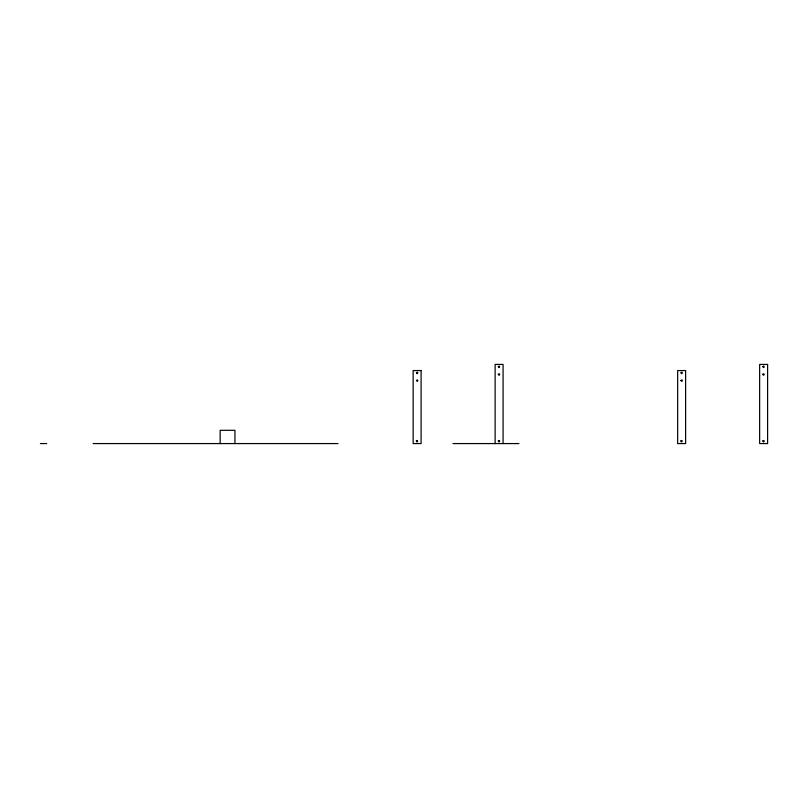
<?xml version="1.0" encoding="UTF-8"?>
<svg xmlns="http://www.w3.org/2000/svg" width="808" height="808" viewBox="0 0 808 808"><rect width="100%" height="100%" fill="white"/><g stroke="black" fill="none" stroke-linecap="round" stroke-linejoin="round"><path stroke-width="1.21" d="M40.4 443.572L46.763 443.572M93.152 443.572L338.007 443.572M452.995 443.572L518.948 443.572M503.081 443.572L503.081 364.428L495.122 364.428L495.122 443.572M234.936 443.572L234.936 430.31L220.16 430.31L220.16 443.572M416.484 372.74C417.453 375.771 418.847 370.589 416.484 372.74M416.484 380.427C417.453 383.467 418.847 378.285 416.484 380.427M416.352 440.976C417.322 444.016 418.716 438.835 416.352 440.976M498.334 366.61C499.314 369.65 500.697 364.469 498.334 366.61M498.334 374.296C499.314 377.336 500.697 372.155 498.334 374.296M498.334 440.976C499.314 444.016 500.697 438.835 498.334 440.976M681.003 372.74C681.972 375.771 683.366 370.589 681.003 372.74M681.003 380.427C681.972 383.467 683.366 378.285 681.003 380.427M680.871 440.976C681.841 444.016 683.235 438.835 680.871 440.976M762.853 366.61C763.833 369.65 765.216 364.469 762.853 366.61M762.853 374.296C763.833 377.336 765.216 372.155 762.853 374.296M762.853 440.976C763.833 444.016 765.216 438.835 762.853 440.976M767.6 364.428L759.641 364.428L759.641 443.572L767.6 443.572L767.6 364.428M421.099 370.559L413.141 370.559L413.141 443.572L421.099 443.572L421.099 370.559M685.618 370.559L677.66 370.559L677.66 443.572L685.618 443.572L685.618 370.559"/></g></svg>
